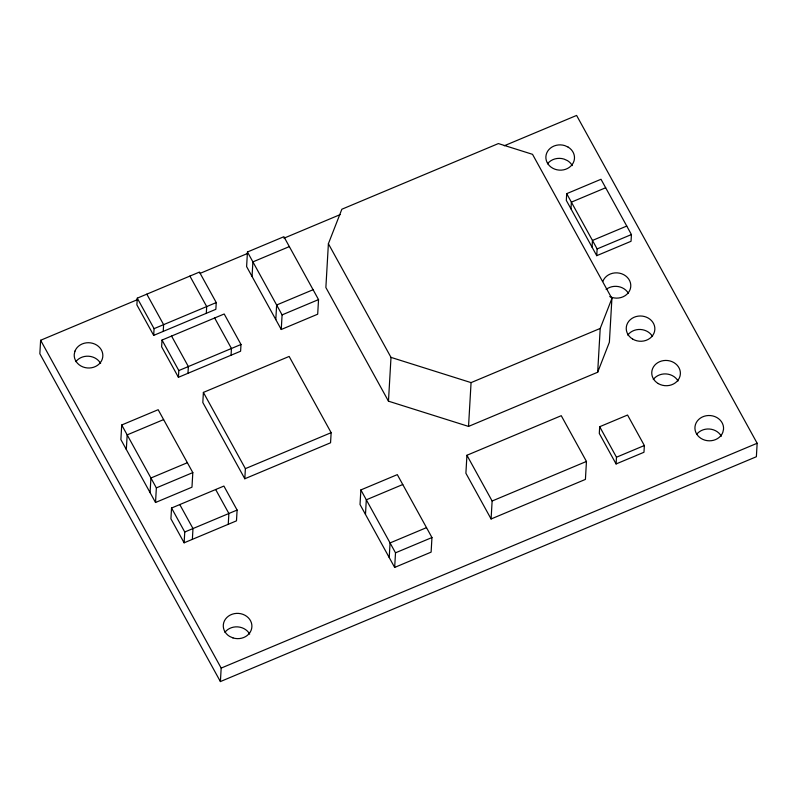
<?xml version="1.0" encoding="UTF-8"?>
<svg xmlns="http://www.w3.org/2000/svg" width="797" height="797" viewBox="0 0 797 797"><rect width="100%" height="100%" fill="white"/><g stroke="black" fill="none" stroke-linecap="round" stroke-linejoin="round"><path stroke-width="1.2" d="M137.034 299.821L40.627 340.269L39.85 353.738L220.4 681.565L756.373 456.731L757.15 443.262L576.6 115.435L504.292 145.761M121.722 424.99L120.885 439.595L155.525 502.489L191.967 487.196L192.814 472.601L158.165 409.708L121.722 424.99L156.361 487.894L155.525 502.489M126.324 449.478L127.171 434.883L163.614 419.591M137.273 298.158L136.885 304.892L153.682 335.388L215.857 309.306L216.246 302.571L199.449 272.076L137.273 298.158L154.07 328.653L153.682 335.388M150.075 492.596L150.922 478.001L187.365 462.718M162.02 340.06L161.632 346.805L178.428 377.3L240.604 351.218L240.993 344.483L224.196 313.988L162.02 340.06L178.817 370.555L178.428 377.3M163.226 331.383L163.614 324.648L146.817 294.153M171.544 508.028L170.927 518.837L184.127 542.807L236.48 520.849L237.107 510.05L223.897 486.07L171.544 508.028L184.755 532.007L184.127 542.807M187.972 373.295L188.361 366.56L171.564 336.065M192.366 539.36L192.984 528.55L179.783 504.581M206.303 313.311L206.692 306.576L189.905 276.081M203.394 392.413L202.817 402.515L244.809 478.758L330.556 442.783L331.144 432.671L289.152 356.438L203.394 392.413L245.386 468.646L244.809 478.758M231.06 355.223L231.449 348.478L214.652 317.983M228.251 524.296L228.878 513.497L215.668 489.517M220.4 681.565L221.177 668.095L40.627 340.269M247.449 251.991L246.612 266.596L281.251 329.49L317.694 314.197L318.531 299.602L283.891 236.709L247.449 251.991L282.088 314.895L281.251 329.49M252.051 276.479L252.898 261.884L289.341 246.602M275.802 319.597L276.639 305.002L313.091 289.719M328.394 243.723L325.873 287.518L388.468 401.18L468.536 426.415L597.68 372.239L609.376 342.252L611.907 298.457L532.526 154.329L498.384 143.57L341.853 209.232L328.394 243.723L390.998 357.385L388.468 401.18M360.872 489.926L360.025 504.521L394.664 567.424L431.117 552.132L431.954 537.537L397.314 474.633L360.872 489.926L395.511 552.819L394.664 567.424M365.474 514.414L366.311 499.819L402.764 484.526M389.225 557.531L390.062 542.936L426.505 527.644M466.932 455.266L465.896 473.239L491.091 518.977L585.416 479.405L586.453 461.443L561.257 415.695L466.932 455.266L492.128 501.014L491.091 518.977M468.536 426.415L471.067 382.62L600.211 328.444L611.907 298.457M566.697 193.661L566.308 200.396L596.744 255.668L631.045 241.282L631.433 234.547L600.998 179.275L566.697 193.661L597.132 248.933L596.744 255.668M570.981 208.884L571.369 202.149L605.67 187.753M592.071 247.19L592.46 240.445L626.761 226.059M597.68 372.239L600.211 328.444M599.683 426.724L599.294 433.458L616.091 463.954L643.966 452.268L644.355 445.523L627.558 415.028L599.683 426.724L616.479 457.219L616.091 463.954M200.157 273.351L247.209 253.605M283.941 238.203L340.17 214.612M154.07 328.653L216.246 302.571M282.088 314.895L318.531 299.602M178.817 370.555L240.993 344.483M597.132 248.933L631.433 234.547M156.361 487.894L192.814 472.601M245.386 468.646L331.144 432.671M184.755 532.007L237.107 510.05M492.128 501.014L586.453 461.443M616.479 457.219L644.355 445.523M395.511 552.819L431.954 537.537M221.177 668.095L757.15 443.262M390.998 357.385L471.067 382.62M547.519 163.784A14.326 12.642 3.3 0 1 564.047 159.091L567.394 160.595A14.326 12.642 3.3 0 1 572.266 165.597M696.578 434.425A14.326 12.642 3.3 0 1 721.335 436.238M75.864 361.639A14.326 12.642 3.3 0 1 100.621 363.442M224.933 632.28A14.326 12.642 3.3 0 1 249.68 634.093M606.118 289.45A14.326 12.642 3.3 0 1 628.464 293.396M627.757 335.069A14.326 12.642 3.3 0 1 652.534 336.533M653.281 379.511A14.326 12.642 3.3 0 1 678.058 380.976M602.851 281.411A14.326 12.642 3.3 0 1 621.69 273.779A14.326 12.642 3.3 0 1 629.491 290.935A14.326 12.642 3.3 0 1 609.745 296.564M74.978 351.098L74.241 354.316A14.326 12.642 3.3 0 0 93.687 367.228A14.326 12.642 3.3 0 0 98.469 346.386A14.326 12.642 3.3 0 0 74.978 351.098M723.537 429.204L722.799 432.432A14.326 12.642 3.3 0 1 699.308 437.145A14.326 12.642 3.3 0 1 704.09 416.293A14.326 12.642 3.3 0 1 723.537 429.204M568.171 147.126L564.824 145.612A14.326 12.642 3.3 0 0 545.945 158.673A14.326 12.642 3.3 0 0 567.584 168.436A14.326 12.642 3.3 0 0 568.171 147.126M232.953 637.909L229.606 636.404A14.326 12.642 3.3 0 1 230.194 615.085A14.326 12.642 3.3 0 1 251.832 624.848A14.326 12.642 3.3 0 1 232.953 637.909M632.748 339.133A14.326 12.642 3.3 0 0 654.845 329.48A14.326 12.642 3.3 0 0 634.043 317.286A14.326 12.642 3.3 0 0 632.748 339.133M658.272 383.586A14.326 12.642 3.3 0 0 680.369 373.923A14.326 12.642 3.3 0 0 659.567 361.728A14.326 12.642 3.3 0 0 658.272 383.586"/></g></svg>
